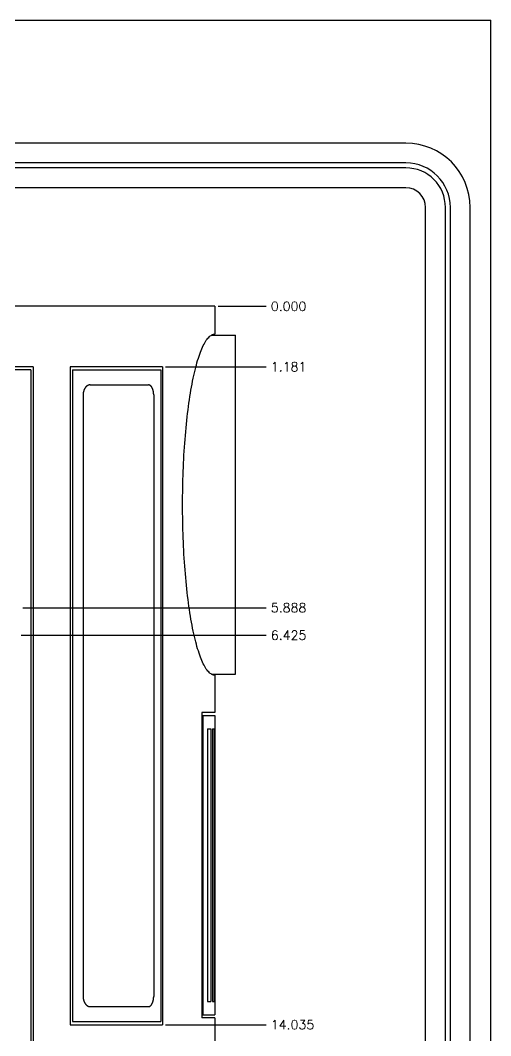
# Model space of a CAD drawing. Extents: x 0 to 54.4, y 0 to 35.2.
# Drawn here: x 45.22 to 54.4, y 15.36 to 35.2 of the extents above; entities that cross this region are included whole.
import ezdxf

# ---------------------------------------------------------------- set-up
doc = ezdxf.new("R2010")
doc.units = 0
doc.layers.get('0').update_dxf_attribs({"linetype": 'CONTINUOUS'})
for name, color, linetype in [('BODY', 7, 'CONTINUOUS'), ('BODY_PANELS', 2, 'CONTINUOUS'), ('DIMENSIONS', 1, 'CONTINUOUS'), ('FORM', 5, 'CONTINUOUS')]:
    doc.layers.add(name, color=color, linetype=linetype)
doc.styles.get("Standard").update_dxf_attribs({"font": 'simplex.shx'})

msp = doc.modelspace()

# ---------------------------------------------------------------- linework, layer by layer
for p in [(0, 35.2), (54.4, 0)]:
    msp.add_line(p, (54.4, 35.2))
at = {"layer": 'BODY'}
for p, q in [((49.017, 29.612), (30.843, 29.612)), ((49.017, 29.612), (49.017, 29.07)), ((45.47, 28.431), (34.39, 28.431)), ((45.422, 28.371), (34.438, 28.371)), ((45.422, 28.371), (45.422, 10.262)), ((45.47, 28.431), (45.47, 10.262)), ((46.189, 28.431), (46.189, 15.577)), ((47.99, 28.431), (46.189, 28.431)), ((47.99, 28.431), (47.99, 15.577)), ((49.017, 22.404), (49.017, 21.679)), ((48.763, 21.679), (48.763, 15.708)), ((49.017, 21.679), (48.763, 21.679)), ((49.017, 15.708), (48.763, 15.708)), ((49.017, 15.708), (49.017, 14.199)), ((46.189, 15.577), (47.99, 15.577))]:
    msp.add_line(p, q, dxfattribs=at)
msp.add_polyline3d([(49.017, 22.404, 0), (49.002, 22.405, 0), (48.986, 22.408, 0), (48.971, 22.413, 0), (48.955, 22.42, 0), (48.94, 22.429, 0), (48.924, 22.44, 0), (48.909, 22.453, 0), (48.894, 22.468, 0), (48.879, 22.485, 0), (48.863, 22.503, 0), (48.848, 22.524, 0), (48.833, 22.547, 0), (48.819, 22.572, 0), (48.804, 22.599, 0), (48.789, 22.627, 0), (48.775, 22.657, 0), (48.761, 22.69, 0), (48.746, 22.724, 0), (48.733, 22.759, 0), (48.719, 22.797, 0), (48.705, 22.837, 0), (48.692, 22.878, 0), (48.678, 22.921, 0), (48.665, 22.965, 0), (48.653, 23.012, 0), (48.64, 23.06, 0), (48.628, 23.109, 0), (48.615, 23.16, 0), (48.604, 23.213, 0), (48.592, 23.267, 0), (48.581, 23.323, 0), (48.569, 23.38, 0), (48.559, 23.438, 0), (48.548, 23.498, 0), (48.538, 23.56, 0), (48.528, 23.622, 0), (48.518, 23.686, 0), (48.509, 23.751, 0), (48.499, 23.817, 0), (48.491, 23.885, 0), (48.482, 23.953, 0), (48.474, 24.023, 0), (48.466, 24.094, 0), (48.459, 24.166, 0), (48.452, 24.238, 0), (48.445, 24.312, 0), (48.438, 24.386, 0), (48.432, 24.461, 0), (48.426, 24.537, 0), (48.421, 24.614, 0), (48.416, 24.691, 0), (48.411, 24.769, 0), (48.407, 24.848, 0), (48.403, 24.927, 0), (48.399, 25.006, 0), (48.396, 25.086, 0), (48.393, 25.167, 0), (48.391, 25.248, 0), (48.389, 25.329, 0), (48.387, 25.41, 0), (48.386, 25.491, 0), (48.385, 25.573, 0), (48.384, 25.655, 0), (48.384, 25.737, 0), (48.384, 25.819, 0), (48.385, 25.9, 0), (48.386, 25.982, 0), (48.387, 26.063, 0), (48.389, 26.145, 0), (48.391, 26.226, 0), (48.393, 26.306, 0), (48.396, 26.387, 0), (48.399, 26.467, 0), (48.403, 26.547, 0), (48.407, 26.626, 0), (48.411, 26.704, 0), (48.416, 26.782, 0), (48.421, 26.86, 0), (48.426, 26.936, 0), (48.432, 27.012, 0), (48.438, 27.087, 0), (48.445, 27.162, 0), (48.452, 27.235, 0), (48.459, 27.308, 0), (48.466, 27.38, 0), (48.474, 27.45, 0), (48.482, 27.52, 0), (48.491, 27.588, 0), (48.499, 27.656, 0), (48.509, 27.722, 0), (48.518, 27.787, 0), (48.528, 27.851, 0), (48.538, 27.914, 0), (48.548, 27.975, 0), (48.559, 28.035, 0), (48.569, 28.093, 0), (48.581, 28.151, 0), (48.592, 28.206, 0), (48.604, 28.26, 0), (48.615, 28.313, 0), (48.628, 28.364, 0), (48.64, 28.414, 0), (48.653, 28.462, 0), (48.665, 28.508, 0), (48.678, 28.553, 0), (48.692, 28.596, 0), (48.705, 28.637, 0), (48.719, 28.676, 0), (48.733, 28.714, 0), (48.746, 28.75, 0), (48.761, 28.784, 0), (48.775, 28.816, 0), (48.789, 28.846, 0), (48.804, 28.875, 0), (48.819, 28.901, 0), (48.833, 28.926, 0), (48.848, 28.949, 0), (48.863, 28.97, 0), (48.879, 28.989, 0), (48.894, 29.006, 0), (48.909, 29.021, 0), (48.924, 29.034, 0), (48.94, 29.045, 0), (48.955, 29.054, 0), (48.971, 29.061, 0), (48.986, 29.066, 0), (49.002, 29.069, 0), (49.017, 29.07, 0)], dxfattribs=at)
at = {"layer": 'BODY_PANELS'}
for p, q in [((48.947, 29.049), (49.417, 29.049)), ((49.417, 22.424), (49.417, 29.049)), ((46.233, 28.371), (46.233, 15.637)), ((46.233, 28.371), (47.962, 28.371)), ((47.962, 28.371), (47.962, 15.637)), ((46.578, 28.077), (47.72, 28.077)), ((46.442, 27.88), (46.442, 16.128)), ((47.82, 27.88), (47.82, 16.128)), ((48.947, 22.424), (49.417, 22.424)), ((48.777, 21.619), (48.777, 15.768)), ((48.777, 21.619), (49.017, 21.619)), ((49.017, 21.619), (49.017, 21.359)), ((48.868, 21.359), (48.868, 16.028)), ((48.868, 21.359), (48.938, 21.359)), ((48.938, 21.359), (48.938, 16.028)), ((48.969, 21.359), (48.969, 16.028)), ((48.969, 21.359), (49.004, 21.359)), ((49.004, 21.359), (49.004, 16.028)), ((49.014, 21.359), (49.014, 16.028)), ((49.014, 21.359), (49.017, 21.359)), ((46.578, 15.931), (47.72, 15.931)), ((48.868, 16.028), (48.938, 16.028)), ((48.969, 16.028), (49.004, 16.028)), ((49.014, 16.028), (49.017, 16.028)), ((49.017, 16.028), (49.017, 15.768)), ((48.777, 15.768), (49.017, 15.768)), ((46.233, 15.637), (47.962, 15.637))]:
    msp.add_line(p, q, dxfattribs=at)
for points in [[(46.578, 28.077, 0), (46.576, 28.077, 0), (46.575, 28.077, 0), (46.573, 28.076, 0), (46.571, 28.076, 0), (46.57, 28.076, 0), (46.568, 28.076, 0), (46.566, 28.076, 0), (46.565, 28.076, 0), (46.563, 28.076, 0), (46.561, 28.075, 0), (46.56, 28.075, 0), (46.558, 28.075, 0), (46.556, 28.074, 0), (46.555, 28.074, 0), (46.553, 28.073, 0), (46.551, 28.073, 0), (46.55, 28.072, 0), (46.548, 28.072, 0), (46.547, 28.071, 0), (46.545, 28.071, 0), (46.543, 28.07, 0), (46.542, 28.07, 0), (46.54, 28.069, 0), (46.538, 28.068, 0), (46.537, 28.067, 0), (46.535, 28.067, 0), (46.534, 28.066, 0), (46.532, 28.065, 0), (46.531, 28.064, 0), (46.529, 28.064, 0), (46.527, 28.063, 0), (46.526, 28.062, 0), (46.524, 28.061, 0), (46.523, 28.06, 0), (46.521, 28.059, 0), (46.52, 28.058, 0), (46.518, 28.057, 0), (46.517, 28.056, 0), (46.515, 28.055, 0), (46.514, 28.053, 0), (46.512, 28.052, 0), (46.511, 28.051, 0), (46.509, 28.05, 0), (46.508, 28.049, 0), (46.507, 28.047, 0), (46.505, 28.046, 0), (46.504, 28.045, 0), (46.502, 28.044, 0), (46.501, 28.042, 0), (46.5, 28.041, 0), (46.498, 28.039, 0), (46.497, 28.038, 0), (46.496, 28.036, 0), (46.494, 28.035, 0), (46.493, 28.034, 0), (46.492, 28.032, 0), (46.49, 28.03, 0), (46.489, 28.029, 0), (46.488, 28.027, 0), (46.487, 28.026, 0), (46.485, 28.024, 0), (46.484, 28.022, 0), (46.483, 28.021, 0), (46.482, 28.019, 0), (46.48, 28.017, 0), (46.479, 28.015, 0), (46.478, 28.014, 0), (46.477, 28.012, 0), (46.476, 28.01, 0), (46.475, 28.008, 0), (46.474, 28.006, 0), (46.473, 28.005, 0), (46.472, 28.003, 0), (46.471, 28.001, 0), (46.47, 27.999, 0), (46.469, 27.997, 0), (46.468, 27.995, 0), (46.467, 27.993, 0), (46.466, 27.991, 0), (46.465, 27.989, 0), (46.464, 27.987, 0), (46.463, 27.985, 0), (46.462, 27.983, 0), (46.461, 27.981, 0), (46.46, 27.979, 0), (46.459, 27.977, 0), (46.459, 27.975, 0), (46.458, 27.973, 0), (46.457, 27.97, 0), (46.456, 27.968, 0), (46.456, 27.966, 0), (46.455, 27.964, 0), (46.454, 27.962, 0), (46.453, 27.959, 0), (46.453, 27.957, 0), (46.452, 27.955, 0), (46.452, 27.953, 0), (46.451, 27.951, 0), (46.45, 27.948, 0), (46.45, 27.946, 0), (46.449, 27.944, 0), (46.449, 27.942, 0), (46.448, 27.939, 0), (46.448, 27.937, 0), (46.447, 27.934, 0), (46.447, 27.932, 0), (46.446, 27.93, 0), (46.446, 27.927, 0), (46.446, 27.925, 0), (46.445, 27.923, 0), (46.445, 27.921, 0), (46.444, 27.918, 0), (46.444, 27.916, 0), (46.444, 27.913, 0), (46.444, 27.911, 0), (46.443, 27.909, 0), (46.443, 27.906, 0), (46.443, 27.904, 0), (46.443, 27.901, 0), (46.443, 27.899, 0), (46.442, 27.897, 0), (46.442, 27.894, 0), (46.442, 27.892, 0), (46.442, 27.889, 0), (46.442, 27.887, 0), (46.442, 27.884, 0), (46.442, 27.882, 0), (46.442, 27.88, 0)], [(47.82, 27.88, 0), (47.82, 27.882, 0), (47.82, 27.884, 0), (47.82, 27.887, 0), (47.82, 27.889, 0), (47.82, 27.892, 0), (47.82, 27.894, 0), (47.82, 27.897, 0), (47.82, 27.899, 0), (47.819, 27.901, 0), (47.819, 27.904, 0), (47.819, 27.906, 0), (47.819, 27.909, 0), (47.819, 27.911, 0), (47.819, 27.913, 0), (47.818, 27.916, 0), (47.818, 27.918, 0), (47.818, 27.921, 0), (47.818, 27.923, 0), (47.817, 27.925, 0), (47.817, 27.927, 0), (47.817, 27.93, 0), (47.816, 27.932, 0), (47.816, 27.934, 0), (47.816, 27.937, 0), (47.815, 27.939, 0), (47.815, 27.942, 0), (47.815, 27.944, 0), (47.814, 27.946, 0), (47.814, 27.948, 0), (47.813, 27.951, 0), (47.813, 27.953, 0), (47.812, 27.955, 0), (47.812, 27.957, 0), (47.812, 27.959, 0), (47.811, 27.962, 0), (47.81, 27.964, 0), (47.81, 27.966, 0), (47.809, 27.968, 0), (47.809, 27.97, 0), (47.808, 27.973, 0), (47.808, 27.975, 0), (47.807, 27.977, 0), (47.806, 27.979, 0), (47.806, 27.981, 0), (47.805, 27.983, 0), (47.805, 27.985, 0), (47.804, 27.987, 0), (47.803, 27.989, 0), (47.803, 27.991, 0), (47.802, 27.993, 0), (47.801, 27.995, 0), (47.8, 27.997, 0), (47.8, 27.999, 0), (47.799, 28.001, 0), (47.798, 28.003, 0), (47.797, 28.005, 0), (47.797, 28.006, 0), (47.796, 28.008, 0), (47.795, 28.01, 0), (47.794, 28.012, 0), (47.793, 28.014, 0), (47.793, 28.015, 0), (47.792, 28.017, 0), (47.791, 28.019, 0), (47.79, 28.021, 0), (47.789, 28.022, 0), (47.788, 28.024, 0), (47.787, 28.026, 0), (47.786, 28.027, 0), (47.785, 28.029, 0), (47.785, 28.03, 0), (47.784, 28.032, 0), (47.783, 28.034, 0), (47.782, 28.035, 0), (47.781, 28.036, 0), (47.78, 28.038, 0), (47.779, 28.039, 0), (47.778, 28.041, 0), (47.777, 28.042, 0), (47.776, 28.044, 0), (47.775, 28.045, 0), (47.774, 28.046, 0), (47.773, 28.047, 0), (47.772, 28.049, 0), (47.77, 28.05, 0), (47.77, 28.051, 0), (47.768, 28.052, 0), (47.767, 28.053, 0), (47.766, 28.055, 0), (47.765, 28.056, 0), (47.764, 28.057, 0), (47.763, 28.058, 0), (47.762, 28.059, 0), (47.761, 28.06, 0), (47.76, 28.061, 0), (47.758, 28.062, 0), (47.757, 28.063, 0), (47.756, 28.064, 0), (47.755, 28.064, 0), (47.754, 28.065, 0), (47.753, 28.066, 0), (47.752, 28.067, 0), (47.75, 28.067, 0), (47.749, 28.068, 0), (47.748, 28.069, 0), (47.747, 28.07, 0), (47.746, 28.07, 0), (47.745, 28.071, 0), (47.743, 28.071, 0), (47.742, 28.072, 0), (47.741, 28.072, 0), (47.74, 28.073, 0), (47.739, 28.073, 0), (47.737, 28.074, 0), (47.736, 28.074, 0), (47.735, 28.075, 0), (47.734, 28.075, 0), (47.733, 28.075, 0), (47.731, 28.076, 0), (47.73, 28.076, 0), (47.729, 28.076, 0), (47.728, 28.076, 0), (47.726, 28.076, 0), (47.725, 28.076, 0), (47.724, 28.076, 0), (47.723, 28.077, 0), (47.721, 28.077, 0), (47.72, 28.077, 0)], [(46.442, 16.128, 0), (46.442, 16.125, 0), (46.442, 16.123, 0), (46.442, 16.12, 0), (46.442, 16.118, 0), (46.442, 16.116, 0), (46.442, 16.113, 0), (46.442, 16.111, 0), (46.443, 16.108, 0), (46.443, 16.106, 0), (46.443, 16.104, 0), (46.443, 16.101, 0), (46.443, 16.099, 0), (46.444, 16.096, 0), (46.444, 16.094, 0), (46.444, 16.092, 0), (46.444, 16.089, 0), (46.445, 16.087, 0), (46.445, 16.084, 0), (46.446, 16.082, 0), (46.446, 16.08, 0), (46.446, 16.077, 0), (46.447, 16.075, 0), (46.447, 16.073, 0), (46.448, 16.07, 0), (46.448, 16.068, 0), (46.449, 16.066, 0), (46.449, 16.064, 0), (46.45, 16.061, 0), (46.45, 16.059, 0), (46.451, 16.057, 0), (46.452, 16.055, 0), (46.452, 16.052, 0), (46.453, 16.05, 0), (46.453, 16.048, 0), (46.454, 16.046, 0), (46.455, 16.043, 0), (46.456, 16.041, 0), (46.456, 16.039, 0), (46.457, 16.037, 0), (46.458, 16.035, 0), (46.459, 16.033, 0), (46.459, 16.031, 0), (46.46, 16.029, 0), (46.461, 16.026, 0), (46.462, 16.024, 0), (46.463, 16.022, 0), (46.464, 16.02, 0), (46.465, 16.018, 0), (46.466, 16.016, 0), (46.467, 16.014, 0), (46.468, 16.012, 0), (46.469, 16.01, 0), (46.47, 16.008, 0), (46.471, 16.006, 0), (46.472, 16.005, 0), (46.473, 16.003, 0), (46.474, 16.001, 0), (46.475, 15.999, 0), (46.476, 15.997, 0), (46.477, 15.995, 0), (46.478, 15.994, 0), (46.479, 15.992, 0), (46.48, 15.99, 0), (46.482, 15.988, 0), (46.483, 15.987, 0), (46.484, 15.985, 0), (46.485, 15.983, 0), (46.487, 15.982, 0), (46.488, 15.98, 0), (46.489, 15.979, 0), (46.49, 15.977, 0), (46.492, 15.975, 0), (46.493, 15.974, 0), (46.494, 15.972, 0), (46.496, 15.971, 0), (46.497, 15.969, 0), (46.498, 15.968, 0), (46.5, 15.967, 0), (46.501, 15.965, 0), (46.502, 15.964, 0), (46.504, 15.963, 0), (46.505, 15.961, 0), (46.507, 15.96, 0), (46.508, 15.959, 0), (46.509, 15.957, 0), (46.511, 15.956, 0), (46.512, 15.955, 0), (46.514, 15.954, 0), (46.515, 15.953, 0), (46.517, 15.952, 0), (46.518, 15.951, 0), (46.52, 15.95, 0), (46.521, 15.949, 0), (46.523, 15.948, 0), (46.524, 15.947, 0), (46.526, 15.946, 0), (46.527, 15.945, 0), (46.529, 15.944, 0), (46.531, 15.943, 0), (46.532, 15.942, 0), (46.534, 15.941, 0), (46.535, 15.941, 0), (46.537, 15.94, 0), (46.538, 15.939, 0), (46.54, 15.938, 0), (46.542, 15.938, 0), (46.543, 15.937, 0), (46.545, 15.937, 0), (46.547, 15.936, 0), (46.548, 15.935, 0), (46.55, 15.935, 0), (46.551, 15.934, 0), (46.553, 15.934, 0), (46.555, 15.934, 0), (46.556, 15.933, 0), (46.558, 15.933, 0), (46.56, 15.932, 0), (46.561, 15.932, 0), (46.563, 15.932, 0), (46.565, 15.932, 0), (46.566, 15.931, 0), (46.568, 15.931, 0), (46.57, 15.931, 0), (46.571, 15.931, 0), (46.573, 15.931, 0), (46.575, 15.931, 0), (46.576, 15.931, 0), (46.578, 15.931, 0)], [(47.72, 15.931, 0), (47.721, 15.931, 0), (47.723, 15.931, 0), (47.724, 15.931, 0), (47.725, 15.931, 0), (47.726, 15.931, 0), (47.728, 15.931, 0), (47.729, 15.931, 0), (47.73, 15.932, 0), (47.731, 15.932, 0), (47.733, 15.932, 0), (47.734, 15.932, 0), (47.735, 15.933, 0), (47.736, 15.933, 0), (47.737, 15.934, 0), (47.739, 15.934, 0), (47.74, 15.934, 0), (47.741, 15.935, 0), (47.742, 15.935, 0), (47.743, 15.936, 0), (47.745, 15.937, 0), (47.746, 15.937, 0), (47.747, 15.938, 0), (47.748, 15.938, 0), (47.749, 15.939, 0), (47.75, 15.94, 0), (47.752, 15.941, 0), (47.753, 15.941, 0), (47.754, 15.942, 0), (47.755, 15.943, 0), (47.756, 15.944, 0), (47.757, 15.945, 0), (47.758, 15.946, 0), (47.76, 15.947, 0), (47.761, 15.948, 0), (47.762, 15.949, 0), (47.763, 15.95, 0), (47.764, 15.951, 0), (47.765, 15.952, 0), (47.766, 15.953, 0), (47.767, 15.954, 0), (47.768, 15.955, 0), (47.77, 15.956, 0), (47.77, 15.957, 0), (47.772, 15.959, 0), (47.773, 15.96, 0), (47.774, 15.961, 0), (47.775, 15.963, 0), (47.776, 15.964, 0), (47.777, 15.965, 0), (47.778, 15.967, 0), (47.779, 15.968, 0), (47.78, 15.969, 0), (47.781, 15.971, 0), (47.782, 15.972, 0), (47.783, 15.974, 0), (47.784, 15.975, 0), (47.785, 15.977, 0), (47.785, 15.979, 0), (47.786, 15.98, 0), (47.787, 15.982, 0), (47.788, 15.983, 0), (47.789, 15.985, 0), (47.79, 15.987, 0), (47.791, 15.988, 0), (47.792, 15.99, 0), (47.793, 15.992, 0), (47.793, 15.994, 0), (47.794, 15.995, 0), (47.795, 15.997, 0), (47.796, 15.999, 0), (47.797, 16.001, 0), (47.797, 16.003, 0), (47.798, 16.005, 0), (47.799, 16.006, 0), (47.8, 16.008, 0), (47.8, 16.01, 0), (47.801, 16.012, 0), (47.802, 16.014, 0), (47.803, 16.016, 0), (47.803, 16.018, 0), (47.804, 16.02, 0), (47.805, 16.022, 0), (47.805, 16.024, 0), (47.806, 16.026, 0), (47.806, 16.029, 0), (47.807, 16.031, 0), (47.808, 16.033, 0), (47.808, 16.035, 0), (47.809, 16.037, 0), (47.809, 16.039, 0), (47.81, 16.041, 0), (47.81, 16.043, 0), (47.811, 16.046, 0), (47.812, 16.048, 0), (47.812, 16.05, 0), (47.812, 16.052, 0), (47.813, 16.055, 0), (47.813, 16.057, 0), (47.814, 16.059, 0), (47.814, 16.061, 0), (47.815, 16.064, 0), (47.815, 16.066, 0), (47.815, 16.068, 0), (47.816, 16.07, 0), (47.816, 16.073, 0), (47.816, 16.075, 0), (47.817, 16.077, 0), (47.817, 16.08, 0), (47.817, 16.082, 0), (47.818, 16.084, 0), (47.818, 16.087, 0), (47.818, 16.089, 0), (47.818, 16.092, 0), (47.819, 16.094, 0), (47.819, 16.096, 0), (47.819, 16.099, 0), (47.819, 16.101, 0), (47.819, 16.104, 0), (47.819, 16.106, 0), (47.82, 16.108, 0), (47.82, 16.111, 0), (47.82, 16.113, 0), (47.82, 16.116, 0), (47.82, 16.118, 0), (47.82, 16.12, 0), (47.82, 16.123, 0), (47.82, 16.125, 0), (47.82, 16.128, 0)]]:
    msp.add_polyline3d(points, dxfattribs=at)
at = {"layer": 'DIMENSIONS'}
for p, q in [((49.08, 29.612), (50.017, 29.612)), ((48.053, 28.431), (50.017, 28.431)), ((45.263, 23.724), (50.017, 23.724)), ((45.232, 23.187), (50.017, 23.187)), ((48.053, 15.577), (50.017, 15.577))]:
    msp.add_line(p, q, dxfattribs=at)
at = {"layer": 'FORM'}
for p, q in [((52.743, 32.8), (1.657, 32.8)), ((52.743, 32.413), (1.657, 32.413)), ((52.743, 32.316), (1.657, 32.316)), ((52.743, 31.93), (1.657, 31.93)), ((53.13, 1.657), (53.13, 31.543)), ((53.516, 1.657), (53.516, 31.543)), ((53.613, 1.657), (53.613, 31.543)), ((54, 1.657), (54, 31.543))]:
    msp.add_line(p, q, dxfattribs=at)
for radius in [1.257, 0.87, 0.774, 0.387]:
    msp.add_arc((52.743, 31.543), radius, 0, 90, dxfattribs=at)

# ---------------------------------------------------------------- texts
at = {"layer": 'DIMENSIONS'}
for s, p in [('0.000', (50.107, 29.522)), ('1.181', (50.107, 28.341)), ('5.888', (50.107, 23.634)), ('6.425', (50.107, 23.097)), ('14.035', (50.107, 15.487))]:
    msp.add_text(s, height=0.18, dxfattribs=at).set_placement(p)

doc.saveas('drawing.dxf')
